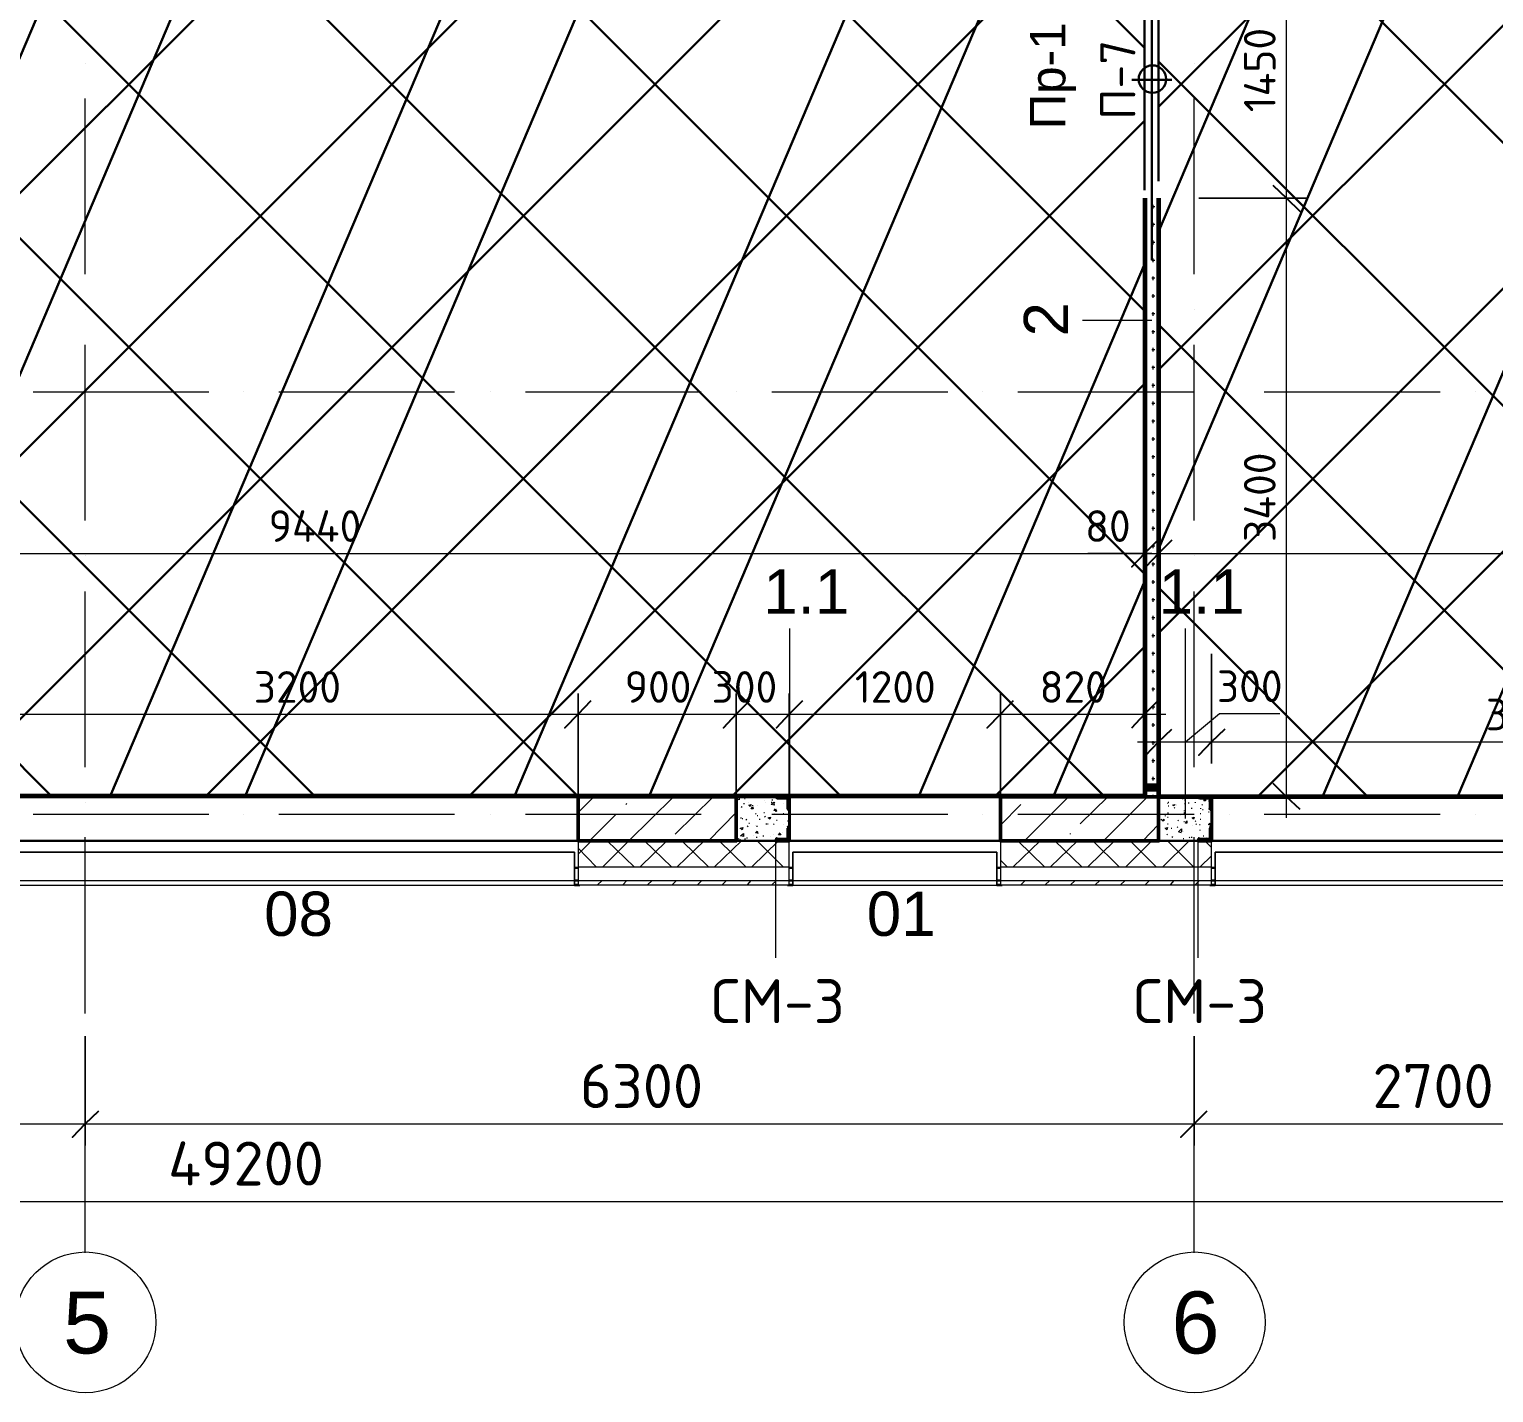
# Model space of a CAD drawing. Header units: millimetres. Extents: x -84737 to 172119, y -43083 to 59399.
# Drawn here: x 30087 to 38410, y 30691 to 38441 of the extents above; entities that cross this region are included whole.
import ezdxf

# ---------------------------------------------------------------- set-up
doc = ezdxf.new("R2010")
doc.units = ezdxf.units.MM
for name, color, linetype, lineweight in [('11) Плинтус ПЛ-2', 70, 'Continuous', 30), ('15) Штукатурка стен СТ-1.1', 161, 'Continuous', 60), ('16) Краска СТ-1.1 стена', 5, 'Continuous', 60), ('18) Краска ПТ-1 потолок', 31, 'Continuous', 30), ('20) Шпакл. баз. фин Стена', 40, 'Continuous', 60), ('22) Шпакл. баз. фин. Потолок', 102, 'Continuous', 30)]:
    doc.layers.add(name, color=color, linetype=linetype, lineweight=lineweight)
for name, color, linetype in [('PDF _Марки', 7, 'Continuous'), ('PDF _Несущие колонны', 7, 'Continuous'), ('PDF _Обобщенные модели', 7, 'Continuous'), ('PDF _Окна', 7, 'Continuous'), ('PDF _Оси', 7, 'Continuous'), ('PDF _Перекрытия', 7, 'Continuous'), ('PDF _Размеры-100', 7, 'Continuous'), ('PDF _Стены', 7, 'Continuous'), ('PDF _Текст', 7, 'Continuous'), ('PDF _Элементы узлов', 7, 'Continuous')]:
    doc.layers.add(name, color=color, linetype=linetype)
doc.styles.add('PDF GOSTCommon', font='arial.ttf')
doc.styles.add('PDF ISOCPEUR', font='isocpeur.ttf')

msp = doc.modelspace()

# ---------------------------------------------------------------- hatches: boundary and pattern name
at = {"layer": '18) Краска ПТ-1 потолок'}
h = msp.add_hatch(dxfattribs=at)
h.set_pattern_fill('ANSI32', color=256, scale=222, angle=22)
h.paths.add_polyline_path([(26915.9, 43368.7), (24507.3, 43368.7), (24507.3, 34077.2), (26915.9, 34077.2)])
h.paths.add_polyline_path([(36427.6, 39178), (36427.6, 34081.4), (26987.8, 34081.4), (26987.8, 40617.2), (29108.6, 40617.2), (29108.6, 39178)])
h.paths.add_polyline_path([(42006.7, 34077.2), (36508, 34077.2), (36508, 44380.4), (42006.7, 44380.4)])
h.paths.add_polyline_path([(21895.5, 43368.7), (24304.1, 43368.7), (24304.1, 34077.2), (21895.5, 34077.2)])
h.paths.add_polyline_path([(12383.8, 39178), (12383.8, 34081.4), (21823.5, 34081.4), (21823.5, 40617.2), (19702.8, 40617.2), (19702.8, 39178)])
h.paths.add_polyline_path([(6804.6, 34077.2), (12303.4, 34077.2), (12303.4, 44380.4), (6804.6, 44380.4)])
h = msp.add_hatch(dxfattribs=at)
h.set_pattern_fill('ANSI32', color=256, scale=222, angle=22)
h.paths.add_polyline_path([(26915.9, 43368.7), (24507.3, 43368.7), (24507.3, 34077.2), (26915.9, 34077.2)])
h.paths.add_polyline_path([(36427.6, 39178), (36427.6, 34081.4), (26987.8, 34081.4), (26987.8, 40617.2), (29108.6, 40617.2), (29108.6, 39178)])
h.paths.add_polyline_path([(42006.7, 34077.2), (36508, 34077.2), (36508, 44380.4), (42006.7, 44380.4)])
h.paths.add_polyline_path([(21895.5, 43368.7), (24304.1, 43368.7), (24304.1, 34077.2), (21895.5, 34077.2)])
h.paths.add_polyline_path([(12383.8, 39178), (12383.8, 34081.4), (21823.5, 34081.4), (21823.5, 40617.2), (19702.8, 40617.2), (19702.8, 39178)])
h.paths.add_polyline_path([(6804.6, 34077.2), (12303.4, 34077.2), (12303.4, 44380.4), (6804.6, 44380.4)])
at = {"layer": '22) Шпакл. баз. фин. Потолок'}
h = msp.add_hatch(dxfattribs=at)
h.set_pattern_fill('ANSI37', color=256, scale=333)
h.paths.add_polyline_path([(26915.9, 43368.7), (24507.3, 43368.7), (24507.3, 34077.2), (26915.9, 34077.2)])
h.paths.add_polyline_path([(36427.6, 39178), (36427.6, 34081.4), (26987.8, 34081.4), (26987.8, 40617.2), (29108.6, 40617.2), (29108.6, 39178)])
h.paths.add_polyline_path([(42006.7, 34077.2), (36508, 34077.2), (36508, 44380.4), (42006.7, 44380.4)])
h.paths.add_polyline_path([(21895.5, 43368.7), (24304.1, 43368.7), (24304.1, 34077.2), (21895.5, 34077.2)])
h.paths.add_polyline_path([(12383.8, 39178), (12383.8, 34081.4), (21823.5, 34081.4), (21823.5, 40617.2), (19702.8, 40617.2), (19702.8, 39178)])
h.paths.add_polyline_path([(6804.6, 34077.2), (12303.4, 34077.2), (12303.4, 44380.4), (6804.6, 44380.4)])
h = msp.add_hatch(dxfattribs=at)
h.set_pattern_fill('ANSI37', color=256, scale=333)
h.paths.add_polyline_path([(26915.9, 43368.7), (24507.3, 43368.7), (24507.3, 34077.2), (26915.9, 34077.2)])
h.paths.add_polyline_path([(36427.6, 39178), (36427.6, 34081.4), (26987.8, 34081.4), (26987.8, 40617.2), (29108.6, 40617.2), (29108.6, 39178)])
h.paths.add_polyline_path([(42006.7, 34077.2), (36508, 34077.2), (36508, 44380.4), (42006.7, 44380.4)])
h.paths.add_polyline_path([(21895.5, 43368.7), (24304.1, 43368.7), (24304.1, 34077.2), (21895.5, 34077.2)])
h.paths.add_polyline_path([(12383.8, 39178), (12383.8, 34081.4), (21823.5, 34081.4), (21823.5, 40617.2), (19702.8, 40617.2), (19702.8, 39178)])
h.paths.add_polyline_path([(6804.6, 34077.2), (12303.4, 34077.2), (12303.4, 44380.4), (6804.6, 44380.4)])

# ---------------------------------------------------------------- linework, layer by layer
at = {"layer": '11) Плинтус ПЛ-2'}
for points in [[(41253.2, 44380.4), (42006.7, 44380.4), (42006.7, 34077.2), (36503.8, 34077.2)], [(36427.6, 37480.5), (36427.6, 34081.4), (26976.2, 34081.4), (26976.2, 37980)], [(36503.8, 37480.5), (36503.8, 34077.2)]]:
    msp.add_lwpolyline(points, dxfattribs=at)
at = {"layer": '15) Штукатурка стен СТ-1.1'}
for points in [[(41253.2, 44380.4), (42006.7, 44380.4), (42006.7, 34077.2), (36503.8, 34077.2)], [(36427.6, 37480.5), (36427.6, 34081.4), (26976.2, 34081.4), (26976.2, 37980)], [(36503.8, 37480.5), (36503.8, 34077.2)]]:
    msp.add_lwpolyline(points, dxfattribs=at)
at = {"layer": '16) Краска СТ-1.1 стена'}
for points in [[(41253.2, 44380.4), (42006.7, 44380.4), (42006.7, 34077.2), (36503.8, 34077.2)], [(36427.6, 37480.5), (36427.6, 34081.4), (26976.2, 34081.4), (26976.2, 37980)], [(36503.8, 37480.5), (36503.8, 34077.2)]]:
    msp.add_lwpolyline(points, dxfattribs=at)
at = {"layer": '20) Шпакл. баз. фин Стена'}
for points in [[(41253.2, 44380.4), (42006.7, 44380.4), (42006.7, 34077.2), (36503.8, 34077.2)], [(36427.6, 37480.5), (36427.6, 34081.4), (26976.2, 34081.4), (26976.2, 37980)], [(36503.8, 37480.5), (36503.8, 34077.2)]]:
    msp.add_lwpolyline(points, dxfattribs=at)
at = {"layer": 'PDF _Марки', "lineweight": 9}
for points in [[(36466.6, 36786.4), (36072.9, 36786.4)], [(34409.3, 33954.4), (34409.3, 35033.9)], [(36657.1, 33954.4), (36657.1, 35033.9)], [(34328.8, 33827.4), (34328.8, 33162.8)], [(36729, 33827.4), (36729, 33162.8)]]:
    msp.add_lwpolyline(points, dxfattribs=at)
at = {"layer": 'PDF _Несущие колонны', "lineweight": 9}
for points in [[(33207, 33988.3), (33295.9, 34077.2)], [(33477.9, 34034.8), (33482.2, 34039.1)], [(33494.9, 33827.4), (33748.9, 34077.2)], [(33757.3, 33865.5), (33973.2, 34077.2)], [(35742.7, 33827.4), (35992.5, 34077.2)], [(36060.2, 33924.8), (36216.8, 34077.2)], [(36191.4, 33827.4), (36441.2, 34077.2)], [(33270.5, 33827.4), (33422.9, 33979.8)], [(33947.8, 33827.4), (34104.5, 33988.3)], [(35607.2, 33916.3), (35721.5, 34034.8)], [(36415.8, 33827.4), (36504.7, 33920.5)], [(36005.2, 33865.5), (36005.2, 33869.7)]]:
    msp.add_lwpolyline(points, dxfattribs=at)
at = {"layer": 'PDF _Несущие колонны', "lineweight": 50}
for points in [[(34104.5, 34077.2), (33207, 34077.2), (33207, 33827.4), (34104.5, 33827.4)], [(36504.7, 34077.2), (35607.2, 34077.2), (35607.2, 33827.4), (36504.7, 33827.4)]]:
    msp.add_lwpolyline(points, close=True, dxfattribs=at)
at = {"layer": 'PDF _Обобщенные модели', "lineweight": 30}
for points in [[(36466.6, 39178.2), (36466.6, 37129.3)], [(36580.9, 38153.7), (36352.3, 38153.7)], [(34405, 34056), (34409.3, 34056), (34409.3, 33852.8), (34405, 33852.8)], [(36805.2, 34056), (36809.5, 34056), (36809.5, 33852.8), (36805.2, 33852.8)]]:
    msp.add_lwpolyline(points, dxfattribs=at)
at = {"layer": 'PDF _Обобщенные модели', "lineweight": 50}
for points in [[(34405, 34005.2), (34405, 34077.2), (34333.1, 34077.2)], [(34337.3, 34072.9), (34400.8, 34072.9), (34400.8, 34009.4)], [(36805.2, 34005.2), (36805.2, 34077.2), (36733.3, 34077.2)], [(36737.5, 34072.9), (36801, 34072.9), (36801, 34009.4)], [(34333.1, 33827.4), (34405, 33827.4), (34405, 33903.6)], [(34400.8, 33899.4), (34400.8, 33835.9), (34337.3, 33835.9)], [(36733.3, 33827.4), (36805.2, 33827.4), (36805.2, 33903.6)], [(36801, 33899.4), (36801, 33835.9), (36737.5, 33835.9)]]:
    msp.add_lwpolyline(points, dxfattribs=at)
at = {"layer": 'PDF _Обобщенные модели', "lineweight": 30}
msp.add_circle((36470.2, 38157.4), 78.3, dxfattribs=at)
at = {"layer": 'PDF _Обобщенные модели', "lineweight": 50}
for centre, radius, start, end in [((34339.4, 34079.3), 6.36, 168.48332, 269.97319), ((36739.6, 34079.3), 6.36, 168.51347, 269.97319), ((34407.1, 34011.5), 6.36, 180.02681, 281.51668), ((36807.3, 34011.5), 6.35, 179.99432, 281.52795), ((34407.1, 33901.5), 6.36, 78.48332, 179.97319), ((36807.4, 33901.5), 6.35, 78.47205, 180.00568), ((34339.4, 33833.7), 6.36, 90.02681, 191.51668), ((36739.6, 33833.7), 6.36, 90.02681, 191.48654)]:
    msp.add_arc(centre, radius, start, end, dxfattribs=at)
at = {"layer": 'PDF _Окна', "lineweight": 18}
for points in [[(33185.9, 33573.4), (33215.5, 33573.4), (33215.5, 33577.6), (33215.5, 33573.4), (33185.9, 33573.4), (33185.9, 33763.9), (30027.9, 33763.9)], [(30027.9, 33603), (30027.9, 33763.9), (33185.9, 33763.9), (33185.9, 33603)], [(35586.1, 33573.4), (35615.7, 33573.4), (35615.7, 33577.6), (35615.7, 33573.4), (35586.1, 33573.4), (35586.1, 33763.9), (34426.2, 33763.9), (34426.2, 33573.4), (34396.6, 33573.4), (34396.6, 33577.6), (34396.6, 33573.4), (34426.2, 33573.4)], [(34426.2, 33603), (34426.2, 33763.9), (35586.1, 33763.9), (35586.1, 33603)], [(40386.5, 33573.4), (40416.1, 33573.4), (40416.1, 33577.6), (40416.1, 33573.4), (40386.5, 33573.4), (40386.5, 33763.9), (36826.4, 33763.9), (36826.4, 33573.4), (36796.8, 33573.4), (36796.8, 33577.6), (36796.8, 33573.4), (36826.4, 33573.4)], [(36826.4, 33603), (36826.4, 33763.9), (40386.5, 33763.9), (40386.5, 33603)]]:
    msp.add_lwpolyline(points, dxfattribs=at)
for points in [[(33185.9, 33603), (33185.9, 33573.4), (30027.9, 33573.4), (30027.9, 33603)], [(35586.1, 33603), (35586.1, 33573.4), (34426.2, 33573.4), (34426.2, 33603)], [(40386.5, 33603), (40386.5, 33573.4), (36826.4, 33573.4), (36826.4, 33603)]]:
    msp.add_lwpolyline(points, close=True, dxfattribs=at)
at = {"layer": 'PDF _Окна', "transparency": 33554559}
for points in [[(36424.2, 34149.1), (36424.2, 34111), (36504.7, 34149.1)], [(36424.2, 34111), (36504.7, 34149.1), (36504.7, 34111)]]:
    msp.add_solid(points, dxfattribs=at)
at = {"layer": 'PDF _Оси', "lineweight": 9}
for points in [[(30404.7, 38246.9), (30404.7, 38246.9)], [(36707.9, 38246.9), (36707.9, 38246.9)], [(30404.7, 37048.9), (30404.7, 38047.9)], [(36707.9, 37048.9), (36707.9, 38047.9)], [(30404.7, 36845.7), (30404.7, 36845.7)], [(36707.9, 36845.7), (36707.9, 36845.7)], [(30404.7, 35647.7), (30404.7, 36646.7)], [(36707.9, 35647.7), (36707.9, 36646.7)], [(30108.3, 36380), (31107.4, 36380)], [(31306.3, 36380), (31306.3, 36380)], [(31505.3, 36380), (32504.3, 36380)], [(32707.5, 36380), (32707.5, 36380)], [(32906.5, 36380), (33905.5, 36380)], [(34104.5, 36380), (34104.5, 36380)], [(34307.7, 36380), (35306.7, 36380)], [(35505.6, 36380), (35505.6, 36380)], [(35704.6, 36380), (36707.9, 36380)], [(36906.8, 36380), (36906.8, 36380)], [(37105.8, 36380), (38104.8, 36380)], [(38308, 36380), (38308, 36380)], [(30404.7, 35448.7), (30404.7, 35448.7)], [(36707.9, 35448.7), (36707.9, 35448.7)], [(30404.7, 34246.5), (30404.7, 35245.5)], [(36707.9, 34246.5), (36707.9, 35245.5)], [(30404.7, 34047.5), (30404.7, 34047.5)], [(36707.9, 34047.5), (36707.9, 34047.5)], [(30108.3, 33979.8), (31107.4, 33979.8)], [(31306.3, 33979.8), (31306.3, 33979.8)], [(31505.3, 33979.8), (32504.3, 33979.8)], [(32707.5, 33979.8), (32707.5, 33979.8)], [(32906.5, 33979.8), (33905.5, 33979.8)], [(34104.5, 33979.8), (34104.5, 33979.8)], [(34307.7, 33979.8), (35306.7, 33979.8)], [(35505.6, 33979.8), (35505.6, 33979.8)], [(35704.6, 33979.8), (36707.9, 33979.8)], [(36906.8, 33979.8), (36906.8, 33979.8)], [(37105.8, 33979.8), (38104.8, 33979.8)], [(38308, 33979.8), (38308, 33979.8)], [(30404.7, 32845.3), (30404.7, 33848.6)], [(36707.9, 32845.3), (36707.9, 33848.6)], [(30404.7, 32646.3), (30404.7, 32646.3)], [(36707.9, 32646.3), (36707.9, 32646.3)], [(30404.7, 31486.5), (30404.7, 32447.4)], [(36707.9, 31486.5), (36707.9, 32447.4)]]:
    msp.add_lwpolyline(points, dxfattribs=at)
for centre in [(30406.8, 31090.6), (36710, 31090.6)]:
    msp.add_circle(centre, 400, dxfattribs=at)
at = {"layer": 'PDF _Перекрытия', "lineweight": 30}
for points in [[(36424.2, 37527.2), (36424.2, 38877.6)], [(36504.7, 38826.8), (36504.7, 37578)]]:
    msp.add_lwpolyline(points, dxfattribs=at)
at = {"layer": 'PDF _Размеры-100', "lineweight": 9}
for points in [[(37232.8, 33958.6), (37232.8, 37480.6), (37232.8, 38928.4), (37232.8, 39178.2), (37232.8, 39377.1), (37232.8, 44380.7), (37232.8, 44579.7), (36733.3, 44579.7), (37351.3, 44579.7), (36733.3, 44579.7), (37232.8, 44579.7), (37232.8, 47200)], [(6686.1, 35461.4), (12303.5, 35461.4), (12384, 35461.4), (21824, 35461.4), (21904.4, 35461.4), (24304.6, 35461.4), (24503.6, 35461.4), (26903.8, 35461.4), (26984.2, 35461.4), (36424.2, 35461.4), (36504.7, 35461.4), (36504.7, 35960.9), (36504.7, 35342.9), (36504.7, 35960.9), (36504.7, 35461.4), (42126.4, 35461.4)], [(36466.6, 35461.4), (36331.1, 35461.4), (36102.5, 35461.4)], [(36424.2, 34424.3), (36424.2, 35046.6), (36424.2, 34547)], [(36504.7, 34267.7), (36504.7, 34889.9), (36504.7, 34390.4)], [(26865.7, 34547), (27204.4, 34547), (28804.5, 34547), (29105.1, 34547), (30006.7, 34547), (33207, 34547), (34104.5, 34547), (34405, 34547), (35607.2, 34547), (35607.2, 34047.5), (35607.2, 34665.6), (35607.2, 34047.5), (35607.2, 34547), (36547, 34547)], [(36657.1, 34390.4), (36851.8, 34551.3), (37194.7, 34551.3)], [(36386.1, 34390.4), (36805.2, 34390.4), (40407.7, 34390.4), (41305.1, 34390.4), (41305.1, 33886.7), (41305.1, 34508.9), (41305.1, 33886.7), (41305.1, 34390.4), (42126.4, 34390.4)], [(37351.3, 34077.2), (36733.3, 34077.2), (37232.8, 34077.2)], [(6584.5, 32218.8), (10305.5, 32218.8), (16303.9, 32218.8), (24406.2, 32218.8), (30404.7, 32218.8), (36707.9, 32218.8), (39404.4, 32218.8), (42105.2, 32218.8), (44657.8, 32218.8), (47206.2, 32218.8), (49606.4, 32218.8), (52345.3, 32218.8), (52345.3, 32718.3), (52345.3, 32096), (52345.3, 32718.3), (52345.3, 32218.8), (56028.1, 32218.8)], [(6584.5, 31778.5), (56028.1, 31778.5)]]:
    msp.add_lwpolyline(points, dxfattribs=at)
at = {"layer": 'PDF _Размеры-100', "lineweight": 25}
for points in [[(37156.6, 37552.6), (37232.8, 37480.6), (37309, 37404.4), (37232.8, 37480.6)], [(36500.4, 35537.6), (36424.2, 35461.4), (36352.3, 35385.2), (36424.2, 35461.4)], [(36580.9, 35537.6), (36504.7, 35461.4), (36432.7, 35385.2), (36504.7, 35461.4)], [(33279, 34623.2), (33207, 34547), (33130.8, 34470.8), (33207, 34547)], [(34180.7, 34623.2), (34104.5, 34547), (34032.5, 34470.8), (34104.5, 34547)], [(34481.2, 34623.2), (34405, 34547), (34333.1, 34470.8), (34405, 34547)], [(35679.2, 34623.2), (35607.2, 34547), (35531, 34470.8), (35607.2, 34547)], [(36881.4, 34462.4), (36805.2, 34390.4), (36733.3, 34314.2), (36805.2, 34390.4)], [(30480.9, 32290.8), (30404.7, 32218.8), (30332.7, 32142.6), (30404.7, 32218.8)], [(36779.8, 32290.8), (36707.9, 32218.8), (36631.7, 32142.6), (36707.9, 32218.8)]]:
    msp.add_lwpolyline(points, close=True, dxfattribs=at)
at = {"layer": 'PDF _Размеры-100', "lineweight": 9}
for points in [[(37232.8, 37480.6), (36733.3, 37480.6), (37351.3, 37480.6), (36733.3, 37480.6)], [(36424.2, 35461.4), (36424.2, 35960.9), (36424.2, 35342.9), (36424.2, 35960.9)], [(36805.2, 34390.4), (36805.2, 34889.9), (36805.2, 34267.7), (36805.2, 34889.9)], [(33207, 34547), (33207, 34047.5), (33207, 34665.6), (33207, 34047.5)], [(34104.5, 34547), (34104.5, 34047.5), (34104.5, 34665.6), (34104.5, 34047.5)], [(34405, 34547), (34405, 34047.5), (34405, 34665.6), (34405, 34047.5)], [(30404.7, 32218.8), (30404.7, 32718.3), (30404.7, 32096), (30404.7, 32718.3)], [(36707.9, 32218.8), (36707.9, 32718.3), (36707.9, 32096), (36707.9, 32718.3)]]:
    msp.add_lwpolyline(points, close=True, dxfattribs=at)
at = {"layer": 'PDF _Размеры-100', "lineweight": 25}
for points in [[(36352.3, 34470.8), (36424.2, 34547), (36500.4, 34623.2)], [(36432.7, 34314.2), (36504.7, 34390.4), (36580.9, 34462.4)], [(37309, 34005.2), (37232.8, 34077.2), (37156.6, 34153.4)]]:
    msp.add_lwpolyline(points, dxfattribs=at)
at = {"layer": 'PDF _Стены', "lineweight": 18}
for points in [[(36424.2, 37480.6), (36424.2, 34149.1)], [(36504.7, 34149.1), (36504.7, 37480.6)], [(36424.2, 34111), (36424.2, 34077.2), (36504.7, 34077.2), (36504.7, 34111)], [(34104.5, 33827.4), (33207, 33827.4), (33207, 33577.6), (34405, 33577.6), (34405, 33827.4)], [(36504.7, 33827.4), (35607.2, 33827.4), (35607.2, 33577.6), (36805.2, 33577.6), (36805.2, 33827.4)], [(33207, 33679.2), (34405, 33679.2)], [(35607.2, 33679.2), (36805.2, 33679.2)], [(33207, 33603), (34405, 33603)], [(35607.2, 33603), (36805.2, 33603)]]:
    msp.add_lwpolyline(points, dxfattribs=at)
at = {"layer": 'PDF _Стены', "lineweight": 9}
for points in [[(36424.2, 37383.3), (36432.7, 37383.3)], [(36466.6, 37434.1), (36483.5, 37434.1)], [(36475, 37421.4), (36475, 37442.5)], [(36466.6, 37332.5), (36483.5, 37332.5)], [(36475, 37319.8), (36475, 37340.9)], [(36424.2, 37281.7), (36432.7, 37281.7)], [(36466.6, 37230.9), (36483.5, 37230.9)], [(36475, 37218.2), (36475, 37239.4)], [(36424.2, 37180.1), (36432.7, 37180.1)], [(36466.6, 37129.3), (36483.5, 37129.3)], [(36475, 37116.6), (36475, 37137.8)], [(36424.2, 37078.5), (36432.7, 37078.5)], [(36475, 37015), (36475, 37036.2)], [(36424.2, 36976.9), (36432.7, 36976.9)], [(36466.6, 37027.7), (36483.5, 37027.7)], [(36424.2, 36875.3), (36432.7, 36875.3)], [(36466.6, 36926.1), (36483.5, 36926.1)], [(36475, 36913.4), (36475, 36934.6)], [(36466.6, 36824.5), (36483.5, 36824.5)], [(36475, 36811.8), (36475, 36833)], [(36424.2, 36773.7), (36432.7, 36773.7)], [(36466.6, 36722.9), (36483.5, 36722.9)], [(36475, 36710.2), (36475, 36731.4)], [(36424.2, 36672.1), (36432.7, 36672.1)], [(36466.6, 36621.3), (36483.5, 36621.3)], [(36475, 36608.6), (36475, 36629.8)], [(36424.2, 36570.5), (36432.7, 36570.5)], [(36424.2, 36468.9), (36432.7, 36468.9)], [(36466.6, 36519.7), (36483.5, 36519.7)], [(36475, 36507), (36475, 36528.2)], [(36466.6, 36418.1), (36483.5, 36418.1)], [(36475, 36405.4), (36475, 36426.6)], [(36424.2, 36367.3), (36432.7, 36367.3)], [(36466.6, 36316.5), (36483.5, 36316.5)], [(36475, 36303.8), (36475, 36325)], [(36424.2, 36265.7), (36432.7, 36265.7)], [(36466.6, 36214.9), (36483.5, 36214.9)], [(36475, 36202.2), (36475, 36223.4)], [(36424.2, 36164.1), (36432.7, 36164.1)], [(36475, 36100.6), (36475, 36121.8)], [(36424.2, 36062.5), (36432.7, 36062.5)], [(36466.6, 36113.3), (36483.5, 36113.3)], [(36424.2, 35960.9), (36432.7, 35960.9)], [(36466.6, 36011.7), (36483.5, 36011.7)], [(36475, 35999), (36475, 36020.2)], [(36466.6, 35910.1), (36483.5, 35910.1)], [(36475, 35897.4), (36475, 35918.6)], [(36424.2, 35859.3), (36432.7, 35859.3)], [(36466.6, 35808.5), (36483.5, 35808.5)], [(36475, 35795.8), (36475, 35817)], [(36424.2, 35757.7), (36432.7, 35757.7)], [(36466.6, 35706.9), (36483.5, 35706.9)], [(36475, 35694.2), (36475, 35715.4)], [(36424.2, 35656.1), (36432.7, 35656.1)], [(36424.2, 35554.5), (36432.7, 35554.5)], [(36466.6, 35605.3), (36483.5, 35605.3)], [(36475, 35592.6), (36475, 35613.8)], [(36466.6, 35503.7), (36483.5, 35503.7)], [(36475, 35491), (36475, 35512.2)], [(36424.2, 35452.9), (36432.7, 35452.9)], [(36466.6, 35402.1), (36483.5, 35402.1)], [(36475, 35389.4), (36475, 35410.6)], [(36424.2, 35351.4), (36432.7, 35351.4)], [(36466.6, 35300.6), (36483.5, 35300.6)], [(36475, 35287.9), (36475, 35309)], [(36424.2, 35249.8), (36432.7, 35249.8)], [(36475, 35186.3), (36475, 35207.4)], [(36424.2, 35148.2), (36432.7, 35148.2)], [(36466.6, 35199), (36483.5, 35199)], [(36424.2, 35046.6), (36432.7, 35046.6)], [(36466.6, 35097.4), (36483.5, 35097.4)], [(36475, 35084.7), (36475, 35105.8)], [(36466.6, 34995.8), (36483.5, 34995.8)], [(36475, 34983.1), (36475, 35004.2)], [(36424.2, 34945), (36432.7, 34945)], [(36466.6, 34894.2), (36483.5, 34894.2)], [(36475, 34881.5), (36475, 34902.6)], [(36424.2, 34843.4), (36432.7, 34843.4)], [(36466.6, 34792.6), (36483.5, 34792.6)], [(36475, 34779.9), (36475, 34801)], [(36424.2, 34741.8), (36432.7, 34741.8)], [(36424.2, 34640.2), (36432.7, 34640.2)], [(36466.6, 34691), (36483.5, 34691)], [(36475, 34678.3), (36475, 34699.4)], [(36424.2, 34538.6), (36432.7, 34538.6)], [(36466.6, 34589.4), (36483.5, 34589.4)], [(36475, 34576.7), (36475, 34597.8)], [(36466.6, 34487.8), (36483.5, 34487.8)], [(36475, 34475.1), (36475, 34496.2)], [(36424.2, 34437), (36432.7, 34437)], [(36466.6, 34386.2), (36483.5, 34386.2)], [(36475, 34373.5), (36475, 34394.7)], [(36424.2, 34335.4), (36432.7, 34335.4)], [(36475, 34271.9), (36475, 34293.1)], [(36424.2, 34233.8), (36432.7, 34233.8)], [(36466.6, 34284.6), (36483.5, 34284.6)], [(36466.6, 34183), (36483.5, 34183)], [(36475, 34170.3), (36475, 34191.5)], [(34146.8, 34039.1), (34151, 34039.1)], [(34151, 34068.7), (34155.3, 34068.7)], [(34176.4, 34047.5), (34176.4, 34047.5)], [(34265.3, 34056), (34265.3, 34056)], [(34273.8, 34043.3), (34273.8, 34043.3)], [(34303.4, 34047.5), (34307.7, 34047.5)], [(34307.7, 34060.2), (34311.9, 34060.2)], [(34320.4, 34043.3), (34324.6, 34047.5)], [(34371.2, 34039.1), (34371.2, 34039.1)], [(34379.6, 34068.7), (34383.9, 34068.7)], [(36466.6, 34081.4), (36483.5, 34081.4)], [(36475, 34077.2), (36475, 34089.9)], [(36504.7, 34077.2), (36508.9, 34077.2)], [(36508.9, 34077.2), (36508.9, 34077.2)], [(36555.5, 34043.3), (36555.5, 34039.1)], [(36559.7, 34047.5), (36563.9, 34047.5)], [(36640.1, 34068.7), (36631.7, 34068.7), (36640.1, 34077.2), (36640.1, 34064.5)], [(36652.8, 34060.2), (36657.1, 34060.2)], [(36652.8, 34039.1), (36657.1, 34034.8)], [(36674, 34043.3), (36678.2, 34043.3)], [(36712.1, 34047.5), (36712.1, 34043.3)], [(36746, 34068.7), (36750.2, 34072.9)], [(36771.4, 34064.5), (36771.4, 34056), (36762.9, 34056), (36771.4, 34068.7)], [(36788.3, 34056), (36792.5, 34056)], [(36805.2, 34056), (36792.5, 34056), (36805.2, 34072.9), (36805.2, 34068.7)], [(34129.9, 33958.6), (34134.1, 33958.6)], [(34134.1, 34017.9), (34138.3, 34022.1)], [(34197.6, 34030.6), (34197.6, 34026.4)], [(34214.5, 33979.8), (34218.8, 33984)], [(34223, 33971.3), (34227.2, 33971.3)], [(34227.2, 34030.6), (34227.2, 34030.6)], [(34261.1, 33988.3), (34265.3, 33988.3)], [(34265.3, 33967.1), (34269.6, 33962.9)], [(34320.4, 33984), (34320.4, 33984)], [(34328.8, 33996.7), (34333.1, 33996.7)], [(34371.2, 33984), (34375.4, 33984)], [(36542.8, 33971.3), (36542.8, 33967.1)], [(36555.5, 33962.9), (36559.7, 33962.9)], [(36559.7, 34026.4), (36563.9, 34026.4)], [(36559.7, 33984), (36559.7, 33988.3)], [(36593.6, 34017.9), (36597.8, 34013.7)], [(36606.3, 34034.8), (36606.3, 34034.8)], [(36606.3, 34026.4), (36606.3, 34026.4)], [(36627.4, 33971.3), (36627.4, 33971.3)], [(36648.6, 33988.3), (36652.8, 33984)], [(36652.8, 33996.7), (36652.8, 34001)], [(36690.9, 34013.7), (36695.2, 34013.7)], [(36741.7, 33984), (36746, 33984)], [(36746, 34009.4), (36746, 34013.7)], [(36750.2, 34034.8), (36754.4, 34030.6)], [(36754.4, 34005.2), (36758.7, 34005.2)], [(36788.3, 34009.4), (36792.5, 34009.4)], [(36788.3, 33992.5), (36792.5, 33992.5)], [(34129.9, 33895.1), (34129.9, 33899.4)], [(34138.3, 33954.4), (34142.6, 33954.4)], [(34159.5, 33950.2), (34163.7, 33945.9)], [(34168, 33907.8), (34172.2, 33912.1)], [(34176.4, 33929), (34180.7, 33929)], [(34214.5, 33916.3), (34214.5, 33916.3)], [(34227.2, 33874), (34214.5, 33874), (34223, 33882.4), (34227.2, 33869.7)], [(34223, 33907.8), (34223, 33912.1)], [(34235.7, 33950.2), (34239.9, 33950.2)], [(34273.8, 33924.8), (34278, 33924.8)], [(34282.3, 33924.8), (34286.5, 33924.8)], [(34316.1, 33920.5), (34320.4, 33924.8)], [(34333.1, 33945.9), (34337.3, 33945.9)], [(34350, 33869.7), (34354.2, 33869.7), (34358.5, 33861.3), (34345.8, 33861.3), (34354.2, 33874)], [(34366.9, 33874), (34366.9, 33874)], [(34375.4, 33920.5), (34375.4, 33920.5)], [(34396.6, 33941.7), (34400.8, 33941.7)], [(34396.6, 33874), (34400.8, 33874)], [(36504.7, 33886.7), (36508.9, 33886.7)], [(36508.9, 33954.4), (36513.1, 33954.4)], [(36508.9, 33890.9), (36513.1, 33890.9)], [(36517.4, 33950.2), (36521.6, 33945.9)], [(36555.5, 33924.8), (36559.7, 33924.8)], [(36576.6, 33899.4), (36580.9, 33899.4)], [(36610.5, 33907.8), (36614.7, 33903.6)], [(36614.7, 33945.9), (36619, 33941.7)], [(36635.9, 33874), (36619, 33878.2), (36635.9, 33895.1), (36635.9, 33878.2)], [(36648.6, 33937.5), (36652.8, 33937.5)], [(36648.6, 33878.2), (36648.6, 33878.2)], [(36695.2, 33912.1), (36695.2, 33912.1)], [(36712.1, 33941.7), (36716.3, 33937.5)], [(36716.3, 33924.8), (36720.6, 33920.5)], [(36737.5, 33920.5), (36741.7, 33920.5)], [(36741.7, 33950.2), (36746, 33950.2)], [(36741.7, 33886.7), (36741.7, 33890.9)], [(36805.2, 33882.4), (36805.2, 33886.7)], [(36805.2, 33882.4), (36805.2, 33882.4)], [(33207, 33751.2), (33283.2, 33827.4)], [(33346.7, 33679.2), (33494.9, 33827.4)], [(33524.5, 33679.2), (33372.1, 33827.4)], [(33558.4, 33679.2), (33710.8, 33827.4)], [(33736.2, 33679.2), (33583.8, 33827.4)], [(33770, 33679.2), (33922.4, 33827.4)], [(33947.8, 33679.2), (33795.4, 33827.4)], [(33981.7, 33679.2), (34134.1, 33827.4)], [(34159.5, 33679.2), (34007.1, 33827.4)], [(34117.2, 33835.9), (34121.4, 33840.1)], [(34125.6, 33835.9), (34129.9, 33835.9)], [(34151, 33840.1), (34155.3, 33835.9)], [(34163.7, 33844.3), (34168, 33844.3)], [(34193.4, 33679.2), (34345.8, 33827.4)], [(34201.8, 33857), (34201.8, 33857)], [(34218.8, 33848.6), (34223, 33848.6)], [(34371.2, 33679.2), (34223, 33827.4)], [(34235.7, 33852.8), (34235.7, 33852.8)], [(34256.9, 33857), (34261.1, 33857)], [(34299.2, 33852.8), (34299.2, 33852.8)], [(34316.1, 33861.3), (34316.1, 33861.3)], [(34328.8, 33827.4), (34341.5, 33840.1), (34341.5, 33827.4)], [(34396.6, 33848.6), (34400.8, 33848.6)], [(35607.2, 33818.9), (35619.9, 33827.4)], [(35679.2, 33679.2), (35831.6, 33827.4)], [(35857, 33679.2), (35704.6, 33827.4)], [(35890.9, 33679.2), (36043.3, 33827.4)], [(36068.7, 33679.2), (35916.3, 33827.4)], [(36102.5, 33679.2), (36254.9, 33827.4)], [(36280.3, 33679.2), (36132.2, 33827.4)], [(36318.4, 33679.2), (36466.6, 33827.4)], [(36492, 33679.2), (36343.8, 33827.4)], [(36521.6, 33831.6), (36525.8, 33827.4)], [(36530.1, 33679.2), (36678.2, 33827.4)], [(36551.2, 33861.3), (36555.5, 33865.5)], [(36703.6, 33679.2), (36555.5, 33827.4)], [(36580.9, 33852.8), (36585.1, 33848.6)], [(36644.4, 33840.1), (36648.6, 33840.1)], [(36661.3, 33827.4), (36661.3, 33831.6)], [(36661.3, 33827.4), (36661.3, 33827.4)], [(36678.2, 33848.6), (36682.5, 33844.3)], [(36690.9, 33848.6), (36695.2, 33848.6)], [(36741.7, 33827.4), (36741.7, 33827.4)], [(36758.7, 33857), (36762.9, 33857)], [(36805.2, 33789.3), (36767.1, 33827.4)], [(36775.6, 33844.3), (36779.8, 33840.1)], [(33308.6, 33679.2), (33207, 33785.1)], [(35645.3, 33679.2), (35607.2, 33717.3)], [(36741.7, 33679.2), (36805.2, 33742.7)], [(33317.1, 33577.6), (33342.5, 33603)], [(33461, 33577.6), (33482.2, 33603)], [(33600.7, 33577.6), (33626.1, 33603)], [(33740.4, 33577.6), (33765.8, 33603)], [(33884.3, 33577.6), (33909.7, 33603)], [(34024, 33577.6), (34049.4, 33603)], [(34168, 33577.6), (34189.1, 33603)], [(34307.7, 33577.6), (34333.1, 33603)], [(35721.5, 33577.6), (35746.9, 33603)], [(35861.2, 33577.6), (35886.6, 33603)], [(36005.2, 33577.6), (36030.6, 33603)], [(36144.9, 33577.6), (36170.3, 33603)], [(36288.8, 33577.6), (36314.2, 33603)], [(36428.5, 33577.6), (36453.9, 33603)], [(36572.4, 33577.6), (36593.6, 33603)], [(36712.1, 33577.6), (36737.5, 33603)]]:
    msp.add_lwpolyline(points, dxfattribs=at)
at = {"layer": 'PDF _Стены', "lineweight": 30}
for points in [[(30006.7, 34077.2), (33207, 34077.2)], [(34405, 34077.2), (35607.2, 34077.2)], [(40407.7, 33827.4), (36504.7, 33827.4), (36504.7, 34077.2), (40407.7, 34077.2)], [(36805.2, 33827.4), (36805.2, 34077.2)], [(33207, 33827.4), (30006.7, 33827.4)], [(34104.5, 33827.4), (35607.2, 33827.4)], [(33207, 33675), (33185.9, 33675)], [(34426.2, 33675), (34405, 33675)], [(35607.2, 33675), (35586.1, 33675)], [(36826.4, 33675), (36805.2, 33675)], [(33185.9, 33603), (33207, 33603)], [(33207, 33577.6), (33185.9, 33577.6)], [(34405, 33603), (34426.2, 33603)], [(34426.2, 33577.6), (34405, 33577.6)], [(35586.1, 33603), (35607.2, 33603)], [(35607.2, 33577.6), (35586.1, 33577.6)], [(36805.2, 33603), (36826.4, 33603)], [(36826.4, 33577.6), (36805.2, 33577.6)]]:
    msp.add_lwpolyline(points, dxfattribs=at)
msp.add_lwpolyline([(34405, 33827.4), (34405, 34077.2), (34104.5, 34077.2), (34104.5, 33827.4)], close=True, dxfattribs=at)
at = {"layer": 'PDF _Стены', "lineweight": 9}
for points in [[(34121.4, 34060.2), (34108.7, 34064.5), (34121.4, 34077.2)], [(34320.4, 34030.6), (34303.4, 34034.8), (34316.1, 34047.5)], [(34189.1, 34034.8), (34184.9, 34022.1), (34176.4, 34030.6)], [(34197.6, 34022.1), (34201.8, 34009.4), (34189.1, 34009.4)], [(34299.2, 33962.9), (34295, 33950.2), (34286.5, 33958.6)], [(34328.8, 34009.4), (34333.1, 33996.7), (34320.4, 34001)], [(36597.8, 34034.8), (36593.6, 34026.4), (36585.1, 34030.6)], [(36707.9, 33962.9), (36703.6, 33950.2), (36695.2, 33958.6)], [(34142.6, 33903.6), (34138.3, 33890.9), (34129.9, 33899.4)], [(34405, 33886.7), (34400.8, 33878.2), (34392.3, 33882.4)], [(36534.3, 33950.2), (36534.3, 33941.7), (36525.8, 33941.7)], [(36555.5, 33903.6), (36551.2, 33890.9), (36542.8, 33899.4)], [(36665.5, 33941.7), (36665.5, 33929), (36657.1, 33929)], [(36796.8, 33929), (36796.8, 33916.3), (36788.3, 33920.5)], [(34146.8, 33852.8), (34129.9, 33857), (34146.8, 33869.7)]]:
    msp.add_lwpolyline(points, close=True, dxfattribs=at)
at = {"layer": 'PDF _Элементы узлов', "lineweight": 18}
msp.add_lwpolyline([(36424.2, 34111), (36504.7, 34111), (36504.7, 34149.1), (36424.2, 34149.1)], close=True, dxfattribs=at)
at = {"layer": 'PDF _Элементы узлов', "lineweight": 9}
msp.add_lwpolyline([(36424.2, 34149.1), (36424.2, 34111), (36504.7, 34111), (36504.7, 34149.1)], close=True, dxfattribs=at)
for points in [[(36424.2, 34111), (36504.7, 34149.1)], [(36504.7, 34111), (36424.2, 34149.1)]]:
    msp.add_lwpolyline(points, dxfattribs=at)
at = {"layer": 'PDF _Элементы узлов', "transparency": 33554559}
for points in [[(36424.2, 34149.1), (36424.2, 34111), (36504.7, 34149.1)], [(36424.2, 34111), (36504.7, 34149.1), (36504.7, 34111)]]:
    msp.add_solid(points, dxfattribs=at)

# ---------------------------------------------------------------- texts
at = {"layer": 'PDF _Текст', "attachment_point": 4, "rotation": 90}
for s, insert, char_height, style in [('Пр-11', (35905.2, 37871.6), 201.27, 'PDF GOSTCommon'), ('1450', (37080.3, 37969), 180, 'PDF ISOCPEUR'), ('П-7', (36273.4, 37926.7), 200, 'PDF ISOCPEUR'), ('2', (35865.1, 36694.8), 251.6, 'PDF GOSTCommon'), ('3400', (37080.3, 35526.4), 180, 'PDF ISOCPEUR')]:
    msp.add_mtext(s, dxfattribs=dict(at, insert=insert, char_height=char_height, style=style))
at = {"layer": 'PDF _Текст', "attachment_point": 4}
for s, insert, char_height, style in [('9440', (31447.3, 35616.9), 180, 'PDF ISOCPEUR'), ('80', (36087.1, 35616.9), 180, 'PDF ISOCPEUR'), ('1.1', (34258.2, 35244.6), 251.59, 'PDF GOSTCommon'), ('1.1', (36506.2, 35244.6), 251.59, 'PDF GOSTCommon'), ('3200', (31362.6, 34702.5), 180, 'PDF ISOCPEUR'), ('900 300', (33470.8, 34702.5), 180, 'PDF ISOCPEUR'), ('1200', (34779, 34702.5), 180, 'PDF ISOCPEUR'), ('820', (35828.8, 34702.5), 180, 'PDF ISOCPEUR'), ('300', (36836.4, 34706.7), 180, 'PDF ISOCPEUR'), ('3600', (38364.6, 34545.9), 180, 'PDF ISOCPEUR'), ('08', (31421.9, 33411.5), 251.59, 'PDF GOSTCommon'), ('01', (34846.7, 33411.5), 251.59, 'PDF GOSTCommon'), ('СМ-3', (33961.9, 32916.4), 250, 'PDF ISOCPEUR'), ('СМ-3', (36362.2, 32916.4), 250, 'PDF ISOCPEUR'), ('6300', (33216.8, 32433.8), 250, 'PDF ISOCPEUR'), ('2700', (37721.1, 32433.8), 250, 'PDF ISOCPEUR'), ('49200', (30875.8, 31993.5), 250, 'PDF ISOCPEUR'), ('5', (30278.9, 31087.3), 352.2, 'PDF GOSTCommon'), ('6', (36578.1, 31087.3), 352.2, 'PDF GOSTCommon')]:
    msp.add_mtext(s, dxfattribs=dict(at, insert=insert, char_height=char_height, style=style))

doc.saveas('drawing.dxf')
